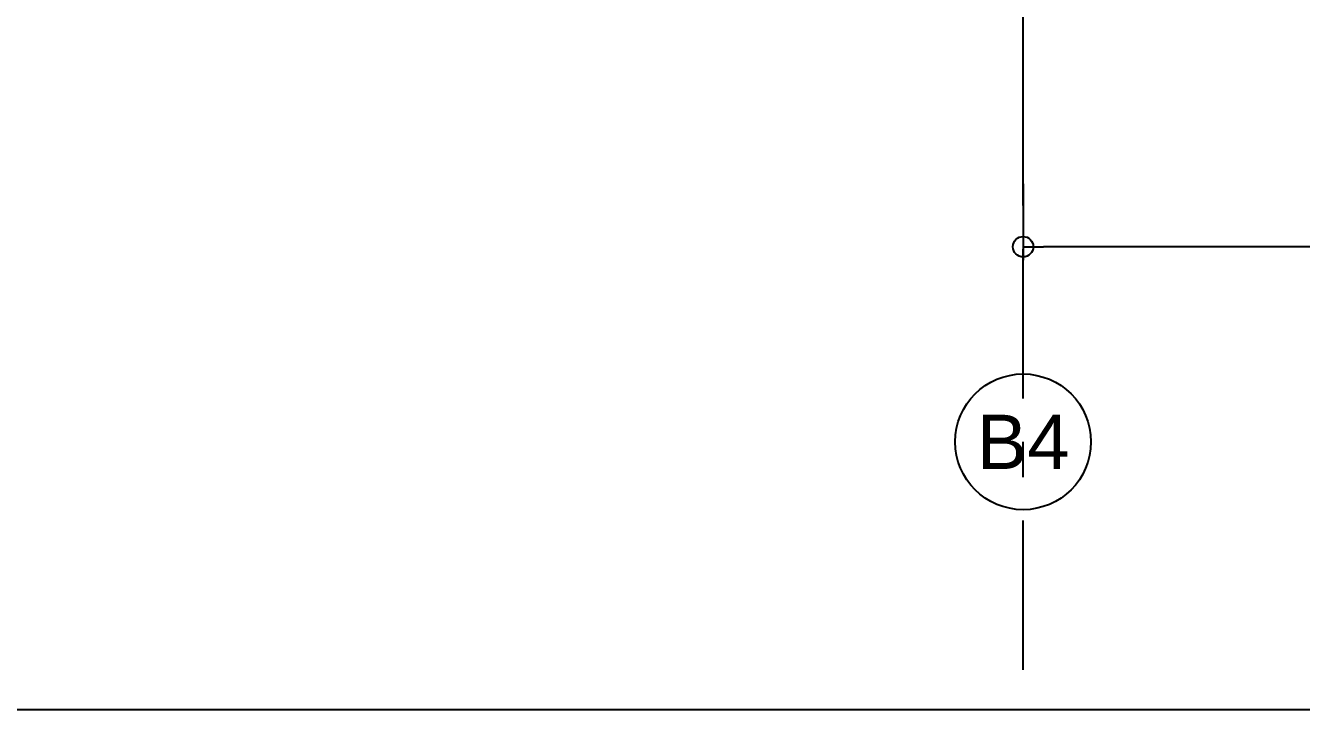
# Model space of a CAD drawing. Header units: millimetres. Extents: x 663313 to 1226001, y 1431724 to 1620898.
# Drawn here: x 949216 to 953918, y 1505819 to 1508339 of the extents above; entities that cross this region are included whole.
import ezdxf
from ezdxf.enums import TextEntityAlignment as Align

# ---------------------------------------------------------------- set-up
doc = ezdxf.new("R2010")
doc.units = ezdxf.units.MM
for name, pattern in [('CENTER', [50.8, 31.75, -6.35, 6.35, -6.35]), ('DPA_Grid _ Level 100', [1000, 550, -160, 130, -160]), ('TA_GL_000.70000', [1.925, 0.7, -0.175, 0.175, -0.175, 0.7])]:
    doc.linetypes.add(name, pattern=pattern)
doc.layers.add('000 - 0_HIDE_OBJ_FRAMING_DEF_SUB', color=7, linetype='Continuous', plot=False)
for name, color, linetype in [('000 - 0_SYM_DWG_GRID-BUBBLE_MAIN_COLOR_6', 7, 'Continuous'), ('000 - 0_SYM_DWG_GRIDLINE_MAIN_COLOR_251', 7, 'Continuous'), ('000 - 0_SYM_DWG_SLOPE-SYM_TEXT_COLOR_3', 7, 'Continuous'), ('000 - D I M', 7, 'Continuous'), ('000 - GRID', 7, 'CENTER'), ('_PP-Dim', 7, 'Continuous')]:
    doc.layers.add(name, color=color, linetype=linetype)
doc.styles.add('Arial', font='arial.ttf')
doc.styles.add('FAMELINE_FOR_CKST', font='arial.ttf')
doc.styles.add('TA', font='', dxfattribs={"height": 4.5})
doc.styles.get('TA').set_extended_font_data('Cordia New')
doc.dimstyles.new('FAMELINE-CKST_C-C', dxfattribs={"dimtxt": 0.3, "dimasz": 0.15, "dimexe": 0.1, "dimexo": 0.1, "dimgap": 0.05, "dimtad": 1, "dimzin": 0, "dimdsep": 46, "dimtxsty": 'FAMELINE_FOR_CKST', "dimblk": 'ORIGIN', "dimblk1": 'ORIGIN', "dimblk2": 'ORIGIN', "dimsah": 1, "dimcen": 0.1, "dimdle": 0.1, "dimclrd": 7, "dimclre": 7, "dimclrt": 7, "dimadec": 0, "dimazin": 0, "dimtfac": 1, "dimtix": 1, "dimtmove": 2, "dimatfit": 3, "dimfxl": 1, "dimtolj": 1, "dimtzin": 0, "dimlwd": -1, "dimlwe": -1, "dimarcsym": 0})

# ---------------------------------------------------------------- blocks, each defined once
blk = doc.blocks.new('A$Cbc3bdfda')
at = {"layer": 'Defpoints', "color": 7}
blk.add_lwpolyline([(0, -400), (775, -400), (775, 0), (0, 0)], close=True, dxfattribs=at)
blk = doc.blocks.new('*U4822')
at = {"layer": '000 - 0_SYM_DWG_GRID-BUBBLE_MAIN_COLOR_6', "color": 7}
blk.add_line((35, 0), (30, 0), dxfattribs=at)
blk.add_circle((40, 0), 5, dxfattribs=at)
at = {"layer": '000 - 0_SYM_DWG_GRIDLINE_MAIN_COLOR_251', "color": 7, "linetype": 'ByBlock', "ltscale": 5}
blk.add_line((20, 0), (-303.2, 0), dxfattribs=at)
at = {"color": 7, "style": 'TA', "flags": 1}
blk.add_attdef('LOCATION', (6, -6), '', height=4.5, rotation=270, dxfattribs=at)
at = {"layer": '000 - 0_SYM_DWG_SLOPE-SYM_TEXT_COLOR_3', "color": 7, "style": 'Arial'}
blk.add_attdef('GRID-HEAD', text='', height=4, rotation=90, dxfattribs=at).set_placement((40, 0), align=Align.MIDDLE_CENTER)
blk = doc.blocks.new('_Origin')
at = {"color": 7, "linetype": 'ByBlock', "lineweight": -2}
blk.add_line((0, 0), (-1, 0), dxfattribs=at)
blk.add_circle((0, 0), 0.5, dxfattribs=at)
blk = doc.blocks.new('*D5327')
at = {"layer": '000 - D I M', "color": 7, "transparency": 16777216}
for p, q in [((-14800, 100150), (-14800, 99868.8)), ((0, 100150), (0, 99868.8)), ((-75, 99918.8), (-14725, 99918.8))]:
    blk.add_line(p, q, dxfattribs=at)
at = {"layer": 'Defpoints', "color": 7, "transparency": 16777216}
for p in [(-14800, 100200), (0, 100200), (-14800, 99918.8)]:
    blk.add_point(p, dxfattribs=at)
at = {"layer": '000 - D I M', "color": 7, "transparency": 16777216, "xscale": 75, "yscale": 75, "zscale": 75, "rotation": 180}
blk.add_blockref('_Origin', (-14800, 99918.8), dxfattribs=at)
at = {"layer": '000 - D I M', "color": 7, "transparency": 16777216, "xscale": 75, "yscale": 75, "zscale": 75}
blk.add_blockref('_Origin', (0, 99918.8), dxfattribs=at)
at = {"layer": '000 - D I M', "color": 7, "transparency": 16777216, "insert": (-7400, 100020.3), "char_height": 150, "attachment_point": 5, "style": 'FAMELINE_FOR_CKST'}
blk.add_mtext('\\A1;14800', dxfattribs=at)
blk = doc.blocks.new('W-1-PP18-ST_ENT4_REV00_20260602-153342_ELEVATION_3_EX')
at = {"layer": '000 - 0_HIDE_OBJ_FRAMING_DEF_SUB', "color": 7, "linetype": 'DPA_Grid _ Level 100'}
blk.add_line((-14800, 98360.1562), (-14800, 117610.3542), dxfattribs=at)
blk = doc.blocks.new('W-1-PP18-ST_ENT4_REV00_20260602-145720_ELEVATION_3_DIMS')
at = {"layer": '000 - GRID', "color": 7, "linetype": 'TA_GL_000.70000', "xscale": 50, "yscale": 50, "zscale": 50, "rotation": 270}
blk.add_blockref('*U4822', (-14800, 101200), dxfattribs=at).add_auto_attribs({'GRID-HEAD': 'B4'})
at = {"layer": '000 - D I M', "color": 7}
dim = blk.add_linear_dim(base=(-14800, 99918.8), p1=(0, 100200), p2=(-14800, 100200), dimstyle='FAMELINE-CKST_C-C', override={"dimscale": 500, "dimdec": 0, "dimlfac": 1, "dimclrd": 7, "dimclre": 7, "dimclrt": 7}, dxfattribs=at)
dim.commit()
dim.dimension.update_dxf_attribs({"geometry": '*D5327', "text_midpoint": (-7400, 100020.3)})

msp = doc.modelspace()

# ---------------------------------------------------------------- block references
at = {"color": 7}
msp.add_blockref('W-1-PP18-ST_ENT4_REV00_20260602-145720_ELEVATION_3_DIMS', (967692.4165, 1407605.0011), dxfattribs=at)
at = {"layer": '_PP-Dim', "color": 7, "xscale": 50, "yscale": 50, "zscale": 50}
msp.add_blockref('A$Cbc3bdfda', (937862.5634, 1525819.1136), dxfattribs=at)

# ---------------------------------------------------------------- next in the draw order: block references
at = {"color": 7}
msp.add_blockref('W-1-PP18-ST_ENT4_REV00_20260602-153342_ELEVATION_3_EX', (967692.4165, 1407605.0011), dxfattribs=at)

doc.saveas('drawing.dxf')
